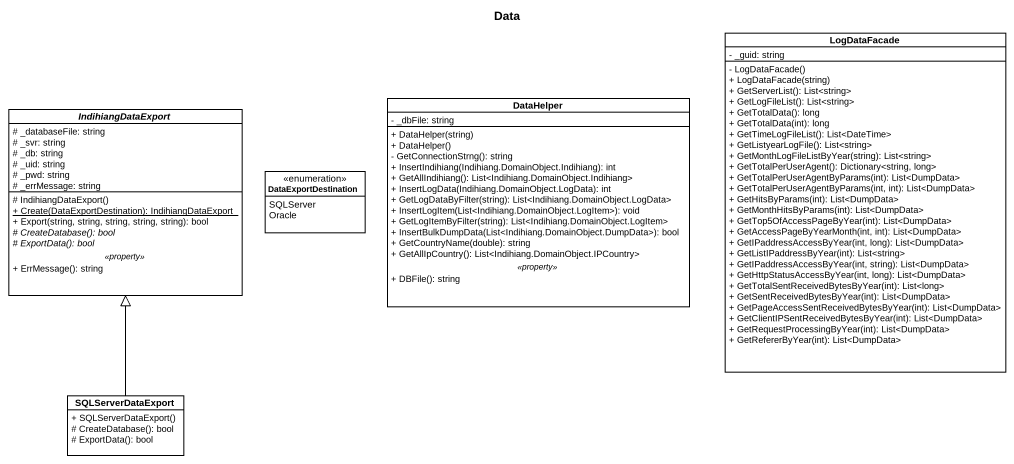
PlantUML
@startuml
title Data
hide circle
hide empty members
skinparam classAttributeIconSize 0
class LogDataFacade {
  - _guid: string
  - LogDataFacade()
  + LogDataFacade(string)
  + GetServerList(): List<string>
  + GetLogFileList(): List<string>
  + GetTotalData(): long
  + GetTotalData(int): long
  + GetTimeLogFileList(): List<DateTime>
  + GetListyearLogFile(): List<string>
  + GetMonthLogFileListByYear(string): List<string>
  + GetTotalPerUserAgent(): Dictionary<string, long>
  + GetTotalPerUserAgentByParams(int): List<DumpData>
  + GetTotalPerUserAgentByParams(int, int): List<DumpData>
  + GetHitsByParams(int): List<DumpData>
  + GetMonthHitsByParams(int): List<DumpData>
  + GetTop5OfAccessPageByYear(int): List<DumpData>
  + GetAccessPageByYearMonth(int, int): List<DumpData>
  + GetIPaddressAccessByYear(int, long): List<DumpData>
  + GetListIPaddressByYear(int): List<string>
  + GetIPaddressAccessByYear(int, string): List<DumpData>
  + GetHttpStatusAccessByYear(int, long): List<DumpData>
  + GetTotalSentReceivedBytesByYear(int): List<long>
  + GetSentReceivedBytesByYear(int): List<DumpData>
  + GetPageAccessSentReceivedBytesByYear(int): List<DumpData>
  + GetClientIPSentReceivedBytesByYear(int): List<DumpData>
  + GetRequestProcessingByYear(int): List<DumpData>
  + GetRefererByYear(int): List<DumpData>
}
abstract class IndihiangDataExport {
  # _databaseFile: string
  # _svr: string
  # _db: string
  # _uid: string
  # _pwd: string
  # _errMessage: string
  --
  # IndihiangDataExport()
  {static} + Create(DataExportDestination): IndihiangDataExport
  + Export(string, string, string, string, string): bool
  {abstract} # CreateDatabase(): bool
  {abstract} # ExportData(): bool
  .. <<property>> ..
  + ErrMessage(): string
}
class DataHelper {
  - _dbFile: string
  --
  + DataHelper(string)
  + DataHelper()
  - GetConnectionStrng(): string
  + InsertIndihiang(Indihiang.DomainObject.Indihiang): int
  + GetAllIndihiang(): List<Indihiang.DomainObject.Indihiang>
  + InsertLogData(Indihiang.DomainObject.LogData): int
  + GetLogDataByFilter(string): List<Indihiang.DomainObject.LogData>
  + InsertLogItem(List<Indihiang.DomainObject.LogItem>): void
  + GetLogItemByFilter(string): List<Indihiang.DomainObject.LogItem>
  + InsertBulkDumpData(List<Indihiang.DomainObject.DumpData>): bool
  + GetCountryName(double): string
  + GetAllIpCountry(): List<Indihiang.DomainObject.IPCountry>
  .. <<property>> ..
  + DBFile(): string
}
enum DataExportDestination {
  SQLServer
  Oracle
}
class SQLServerDataExport {
  + SQLServerDataExport()
  # CreateDatabase(): bool
  # ExportData(): bool
}
SQLServerDataExport -up-|> IndihiangDataExport
@enduml
